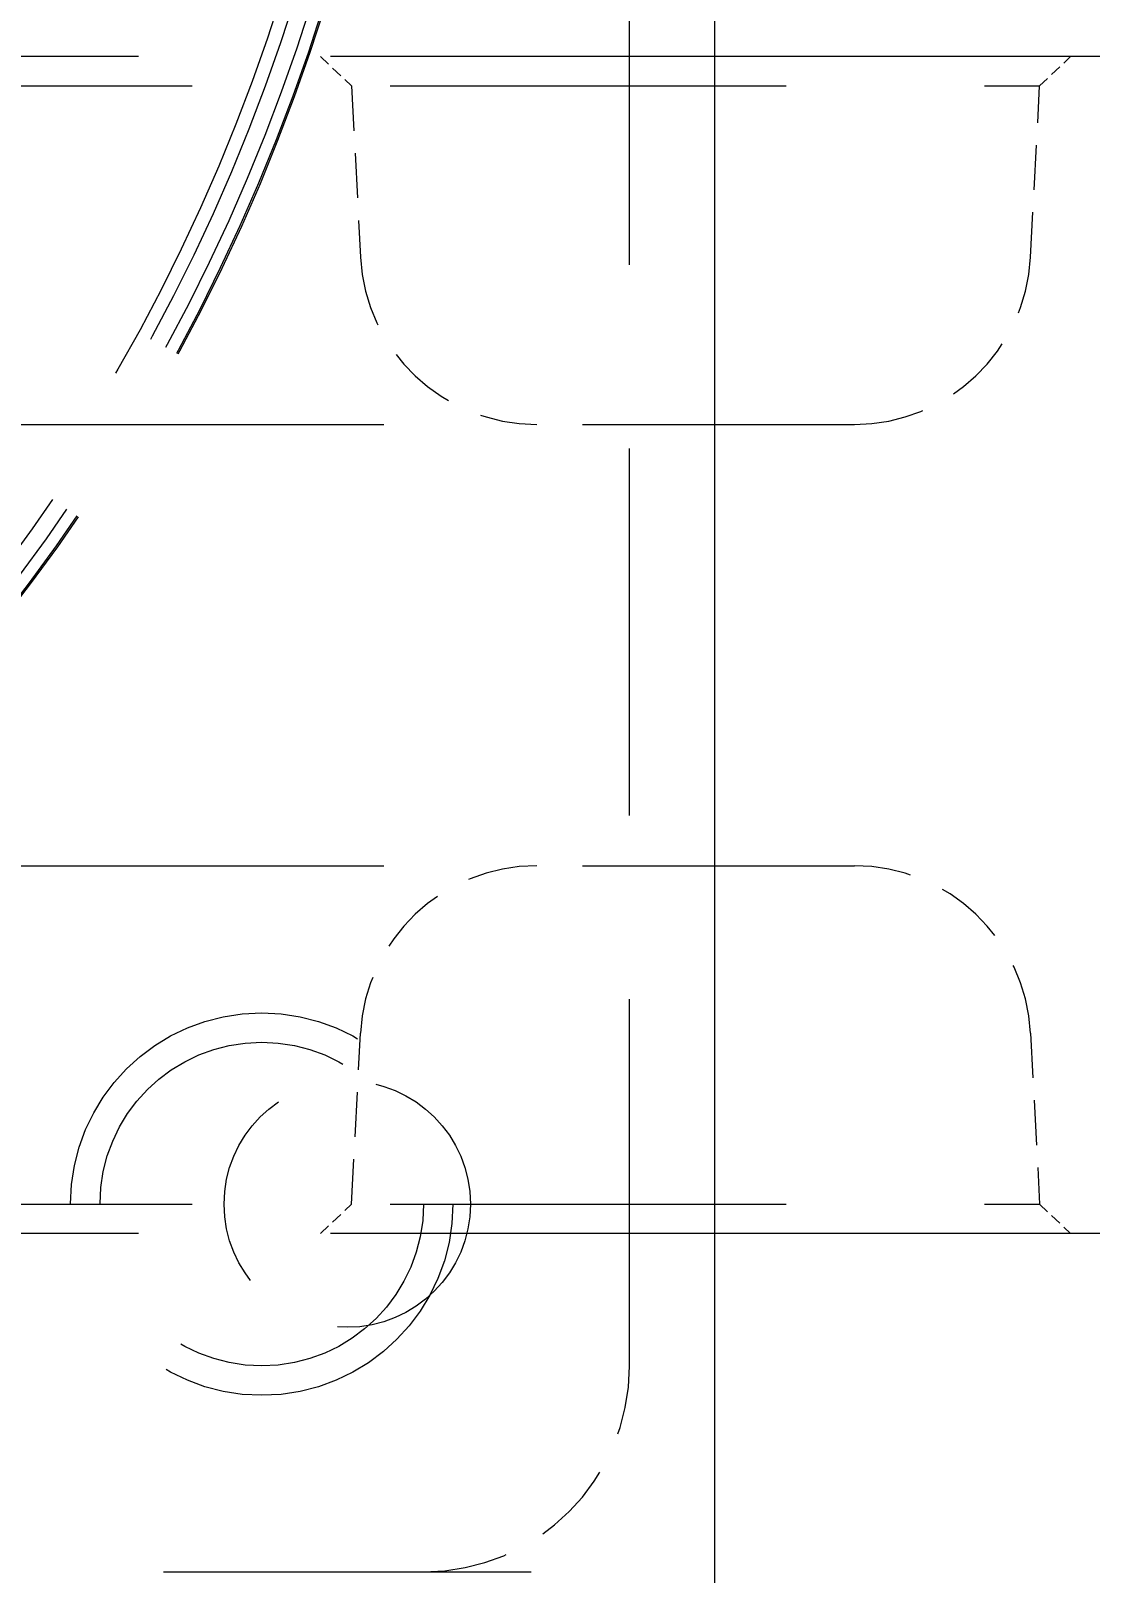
# Model space of a CAD drawing. Header units: millimetres. Extents: x 36 to 2484, y 36 to 1746.
# Drawn here: x 1535.9 to 1571.9, y 1194.6 to 1247 of the extents above; entities that cross this region are included whole.
import ezdxf

# ---------------------------------------------------------------- set-up
doc = ezdxf.new("R2010")
doc.units = ezdxf.units.MM
doc.header["$LTSCALE"] = 6
doc.linetypes.add('HIDDEN', pattern=[9.525, 6.35, -3.175])
doc.layers.add('가는실선_A4', color=7, linetype='Continuous', lineweight=5)
doc.layers.add('굵은실선_A3', color=7, linetype='Continuous', lineweight=18)
doc.layers.add('가는파선_A3', color=7, linetype='HIDDEN', lineweight=13, true_color=0x008000)
doc.styles.add('치수문자_A3(2.5)', font='')
doc.styles.get('치수문자_A3(2.5)').set_extended_font_data('GulimChe')
doc.dimstyles.new('치수_A3(2.5)', dxfattribs={"dimscale": 6, "dimtxt": 2.5, "dimasz": 2.5, "dimexe": 1.5, "dimexo": 1, "dimgap": 0.5, "dimtad": 1, "dimtoh": 1, "dimdec": 1, "dimrnd": 1e-08, "dimdsep": 46, "dimtxsty": '치수문자_A3(2.5)', "dimcen": 0.09, "dimdle": 10, "dimclrd": 8, "dimclre": 8, "dimclrt": 7, "dimadec": 1, "dimazin": 2, "dimtfac": 0.8, "dimtmove": 0, "dimatfit": 3, "dimfxl": 1, "dimtolj": 1, "dimtzin": 0, "dimlwd": -1, "dimlwe": -1, "dimarcsym": 0})

# ---------------------------------------------------------------- blocks, each defined once
blk = doc.blocks.new('*D25')
at = {"layer": 'Defpoints', "color": 0, "transparency": 16777216}
for p in [(1559.168, 1344.627), (1559.168, 869.627), (1662.118, 869.627)]:
    blk.add_point(p, dxfattribs=at)
at = {"layer": '가는실선_A4', "color": 8, "transparency": 16777216}
for p, q in [((1565.168, 1344.627), (1671.118, 1344.627)), ((1662.118, 1329.627), (1662.118, 884.627)), ((1565.168, 869.627), (1671.118, 869.627))]:
    blk.add_line(p, q, dxfattribs=at)
for points in [[(1659.618, 1329.627), (1664.618, 1329.627), (1662.118, 1344.627)], [(1659.618, 884.627), (1664.618, 884.627), (1662.118, 869.627)]]:
    blk.add_solid(points, dxfattribs=at)
at = {"layer": '가는실선_A4', "color": 7, "transparency": 16777216, "insert": (1651.418, 1107.127), "char_height": 15, "attachment_point": 5, "rotation": 90, "style": '치수문자_A3(2.5)'}
blk.add_mtext('\\A1;475', dxfattribs=at)

msp = doc.modelspace()

# ---------------------------------------------------------------- linework, layer by layer
at = {"layer": '가는파선_A3', "ltscale": 0.327507}
msp.add_line((1556.263, 1201.618), (1556.263, 1332.637), dxfattribs=at)
at = {"layer": '가는파선_A3', "ltscale": 0.342919}
for p, q in [((1559.168, 1246.127), (1459.763, 1246.127)), ((1559.168, 1206.127), (1459.763, 1206.127))]:
    msp.add_line(p, q, dxfattribs=at)
at = {"layer": '가는파선_A3', "ltscale": 0.009894}
for p, q in [((1545.763, 1246.127), (1546.815, 1245.129)), ((1570.211, 1245.129), (1571.263, 1246.127)), ((1545.763, 1206.127), (1546.815, 1207.126)), ((1570.211, 1207.126), (1571.263, 1206.127))]:
    msp.add_line(p, q, dxfattribs=at)
at = {"layer": '가는파선_A3', "ltscale": 0.353516}
for p, q in [((1467.315, 1245.129), (1570.211, 1245.129)), ((1467.315, 1207.126), (1570.211, 1207.126))]:
    msp.add_line(p, q, dxfattribs=at)
at = {"layer": '가는파선_A3', "ltscale": 0.040017}
for p, q in [((1546.815, 1245.129), (1547.12, 1239.313)), ((1569.906, 1239.313), (1570.211, 1245.129)), ((1546.815, 1207.126), (1547.12, 1212.941)), ((1569.906, 1212.941), (1570.211, 1207.126))]:
    msp.add_line(p, q, dxfattribs=at)
at = {"layer": '가는파선_A3', "ltscale": 0.354572}
for p, q in [((1473.612, 1233.627), (1563.914, 1233.627)), ((1473.612, 1218.627), (1563.914, 1218.627))]:
    msp.add_line(p, q, dxfattribs=at)
at = {"layer": '가는파선_A3', "ltscale": 0.328084}
msp.add_line((1521.668, 1194.627), (1559.168, 1194.627), dxfattribs=at)
at = {"layer": '가는파선_A3', "ltscale": 0.340571}
msp.add_circle((1483.763, 1267.127), 65.052, dxfattribs=at)
at = {"layer": '가는파선_A3', "ltscale": 0.340297}
msp.add_circle((1483.763, 1267.127), 65, dxfattribs=at)
at = {"layer": '가는파선_A3', "ltscale": 0.338101}
msp.add_circle((1483.763, 1267.127), 64.581, dxfattribs=at)
at = {"layer": '가는파선_A3', "ltscale": 0.335061}
msp.add_circle((1483.763, 1267.127), 64, dxfattribs=at)
at = {"layer": '가는파선_A3', "ltscale": 0.349222}
msp.add_circle((1483.763, 1267.127), 63.528, dxfattribs=at)
at = {"layer": '가는파선_A3', "ltscale": 0.333491}
msp.add_circle((1483.763, 1267.127), 54.6, dxfattribs=at)
at = {"layer": '가는파선_A3', "ltscale": 0.357311}
msp.add_circle((1543.763, 1207.127), 6.5, dxfattribs=at)
at = {"layer": '가는파선_A3', "ltscale": 0.302341}
msp.add_circle((1543.763, 1207.127), 5.5, dxfattribs=at)
at = {"layer": '가는파선_A3', "ltscale": 0.181174}
msp.add_circle((1546.668, 1207.127), 4.188, dxfattribs=at)
at = {"layer": '가는파선_A3', "ltscale": 0.062662}
for centre, start, end in [((1553.112, 1239.627), 183, 270), ((1563.914, 1239.627), 270, 357), ((1553.112, 1212.627), 90, 177), ((1563.914, 1212.627), 3, 90)]:
    msp.add_arc(centre, 6, start, end, dxfattribs=at)
at = {"layer": '가는파선_A3', "ltscale": 0.075553}
msp.add_ellipse((1549.254, 1201.637), major_axis=(4.963, -4.963), ratio=0.997265, start_param=5.499157, end_param=7.067214, dxfattribs=at)
at = {"layer": '굵은실선_A3'}
for p, q in [((1559.168, 1187.127), (1559.168, 1344.627)), ((1577.763, 1246.127), (1559.168, 1246.127)), ((1577.763, 1206.127), (1559.168, 1206.127))]:
    msp.add_line(p, q, dxfattribs=at)

# ---------------------------------------------------------------- dimensions: what is measured, and where the dimension line sits
at = {"layer": '가는실선_A4', "color": 8, "true_color": 0x808080}
dim = msp.add_linear_dim(base=(1662.118, 869.627), p1=(1559.168, 1344.627), p2=(1559.168, 869.627), angle=90, dimstyle='치수_A3(2.5)', override={"dimgap": 0.5, "dimtoh": 0, "dimdec": 1, "dimtol": 0, "dimlim": 0, "dimtp": 0, "dimtm": 0, "dimtdec": 2, "dimtofl": 0, "dimatfit": 1}, dxfattribs=at)
dim.commit()
dim.dimension.update_dxf_attribs({"geometry": '*D25', "text_midpoint": (1662.118, 1107.127), "dimtype": 160})

doc.saveas('drawing.dxf')
